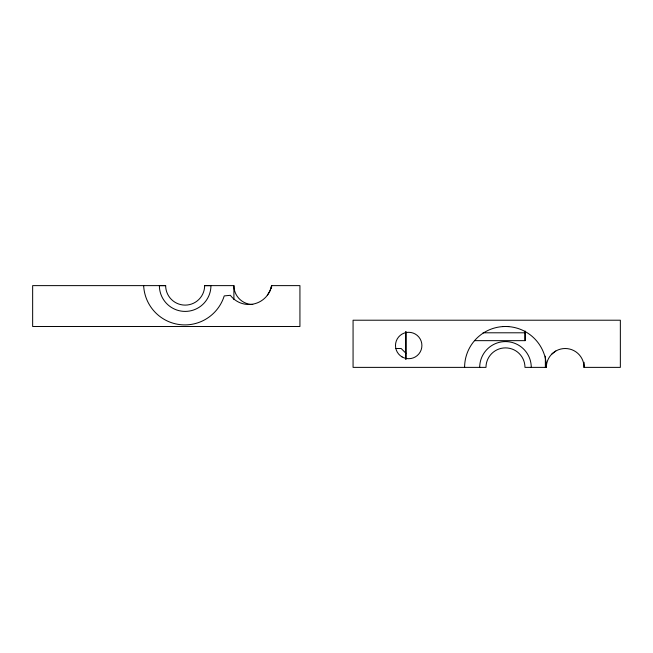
<?xml version="1.0" encoding="UTF-8"?>
<svg xmlns="http://www.w3.org/2000/svg" width="653" height="653" viewBox="0 0 653 653"><rect width="100%" height="100%" fill="white"/><g stroke="black" fill="none" stroke-linecap="round" stroke-linejoin="round"><path stroke-width="0.98" d="M405.897 331.61L405.897 359.289L405.897 331.683M267.322 295.311L270.032 290.716L271.632 285.622L299.931 285.622L299.931 326.5L32.65 326.5L32.65 285.622L165.658 285.622A19.492 19.492 0 0 0 185.158 305.114A19.492 19.492 0 0 0 204.65 285.622L233.896 285.622A18.864 18.864 0 0 0 252.76 304.486M551.85 354.04L555.752 351.036M204.65 285.63L210.943 285.622A25.785 25.785 0 0 1 185.158 311.408A25.785 25.785 0 0 1 159.373 285.622L165.658 285.63M502.459 326.5L508.752 326.5M483.065 332.793L525.085 332.793L525.085 340.654L474.453 340.654M395.473 348.514L401.179 348.514L405.897 353.232M584.051 367.378L620.35 367.378L620.35 320.215L353.069 320.215L353.069 367.378L485.979 367.378A19.492 19.492 0 0 1 505.479 347.886A19.492 19.492 0 0 1 524.971 367.378L546.332 367.378A18.864 18.864 0 0 1 565.196 348.514A18.864 18.864 0 0 1 584.068 367.378L584.068 362.276M546.357 362.391L546.357 367.378A40.878 40.878 0 0 0 505.479 326.5A40.878 40.878 0 0 0 464.601 367.378M545.361 356.163L545.361 367.378M525.085 330.989L525.085 340.654M233.896 285.622L233.896 299.58M271.395 288.577A18.864 18.864 0 0 0 271.632 285.622A23.206 23.206 0 0 1 230.346 295.311L224.224 295.907A41.237 41.237 0 0 1 143.652 285.622M479.694 367.378A25.785 25.785 0 0 1 505.479 341.592A25.785 25.785 0 0 1 531.264 367.378M402.093 356.938A13.207 13.207 0 0 0 421.903 345.502A13.207 13.207 0 0 0 402.093 334.067A13.207 13.207 0 0 0 402.093 356.938"/></g></svg>
